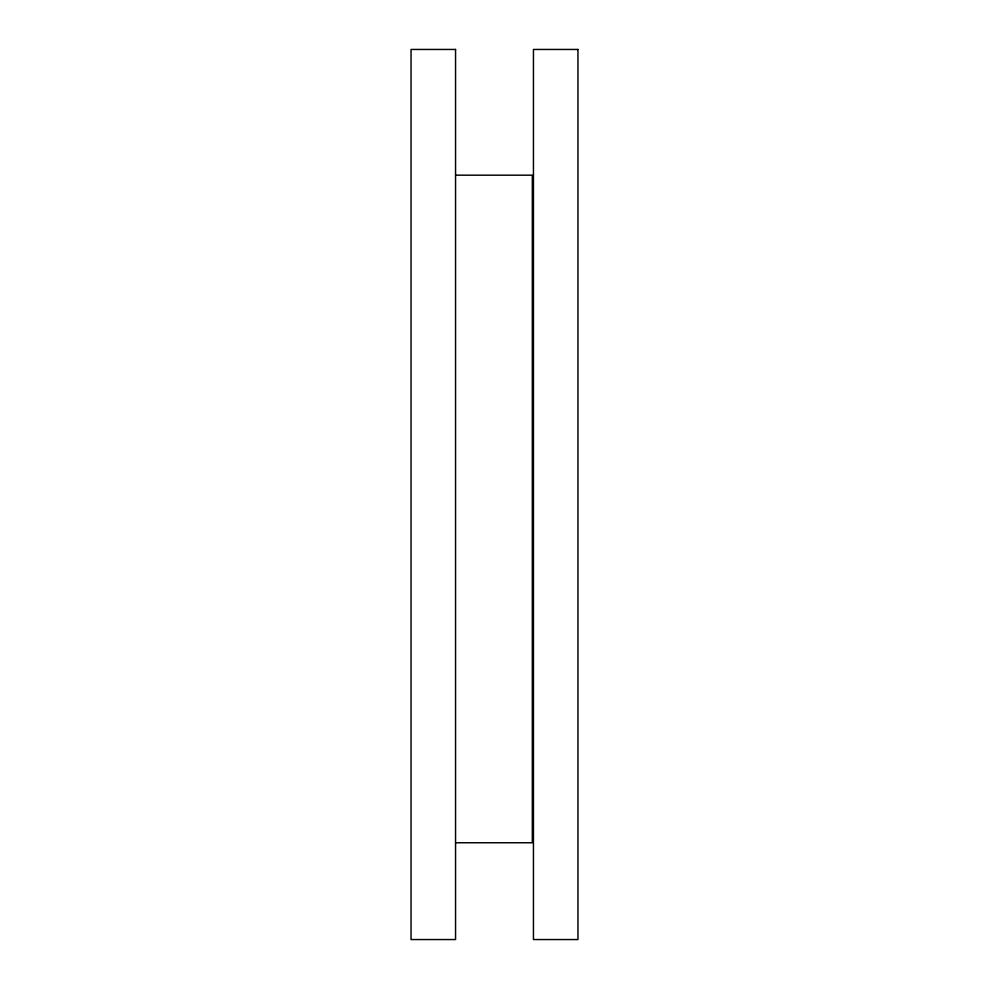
<?xml version="1.0" encoding="UTF-8"?>
<svg xmlns="http://www.w3.org/2000/svg" width="989" height="989" viewBox="0 0 989 989"><rect width="100%" height="100%" fill="white"/><g stroke="black" fill="none" stroke-linecap="round" stroke-linejoin="round"><path stroke-width="1.48" d="M455.558 175.177L532.329 175.177L532.329 842.752L455.558 842.752M455.558 49.45L411.053 49.45L411.053 939.55L455.558 939.55L455.558 49.45M577.947 49.45L533.442 49.45L533.442 939.55L577.947 939.55L577.947 49.45"/></g></svg>
